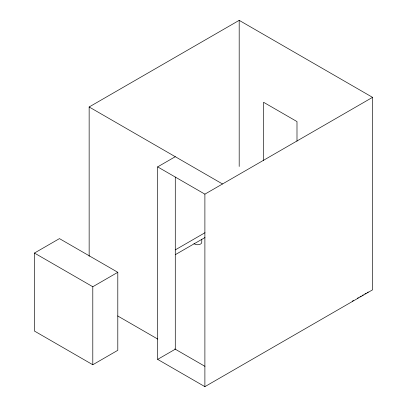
<?xml version="1.0" encoding="UTF-8"?>
<svg xmlns="http://www.w3.org/2000/svg" width="407" height="407" viewBox="0 0 407 407"><rect width="100%" height="100%" fill="white"/><g stroke="black" fill="none" stroke-linecap="round" stroke-linejoin="round"><path stroke-width="0.61" d="M89.148 256.273L89.148 106.975L239.189 20.35L372.553 97.349L372.553 289.85L204.889 386.65L157.657 359.381L157.657 166.88L175.28 156.7M34.447 253.052L59.453 238.614L117.801 272.303L117.801 350.305L92.796 364.743L34.447 331.054L34.447 253.052L92.796 286.742L117.801 272.303M157.657 166.88L204.889 194.149L372.553 97.349M175.285 249.878L204.991 232.723M175.285 254.685L204.991 237.535M157.657 359.381L175.28 349.201L175.28 177.035M352.34 301.155L353.434 300.519M357.265 298.311L358.358 297.68M359.997 296.734L361.09 296.098M362.184 295.467L363.278 294.836M364.921 293.89L366.015 293.259M367.109 292.628L368.203 291.997M89.148 106.975L222.517 183.974M117.674 315.944L157.753 339.082M174.766 348.906L204.955 366.336M296.993 141.183L296.993 121.576L263.563 102.274L263.563 160.465M239.189 20.35L239.189 166.473M204.889 194.149L204.889 386.65M201.765 239.179L201.765 242.338A4.177 2.411 0 0 1 198.667 244.663A4.177 2.411 0 0 1 193.971 243.539M92.796 286.742L92.796 364.743"/></g></svg>
